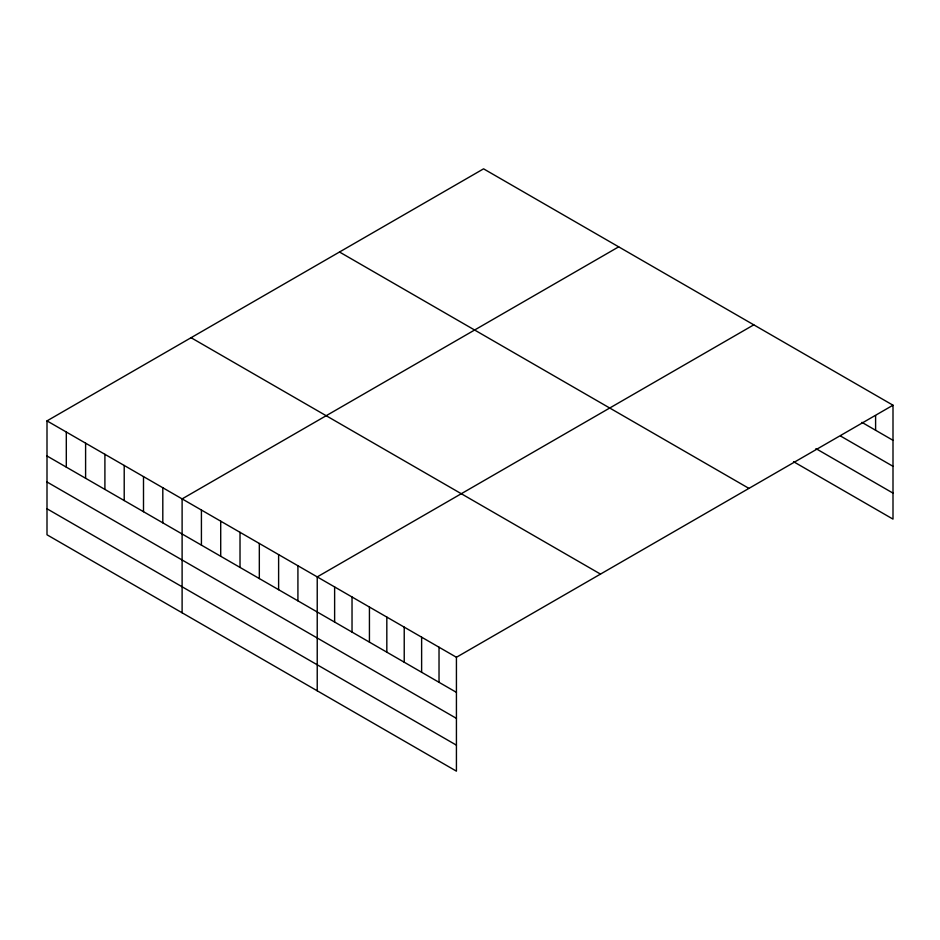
<?xml version="1.0" encoding="UTF-8"?>
<svg xmlns="http://www.w3.org/2000/svg" width="940" height="940" viewBox="0 0 940 940"><rect width="100%" height="100%" fill="white"/><g stroke="black" fill="none" stroke-linecap="round" stroke-linejoin="round"><path stroke-width="1.41" d="M893 405.211L456.429 657.272L456.429 771.164L47 534.789L47 420.885L483.571 168.836L893 405.211L893 519.115L793.572 461.704M618.684 246.844L182.113 498.893L182.113 612.786M753.798 324.84L317.227 576.902L317.227 690.794M861.933 422.365L893 440.308M840.795 436.172L893 466.311M815.943 448.615L893 493.112M339.505 252.014L748.933 488.389M191.067 337.707L600.495 574.093M47 420.885L456.429 657.272M47 455.982L456.429 692.357M47 481.985L456.429 718.371M47 508.775L456.429 745.161M875.598 415.645L875.598 430.262M439.027 647.225L439.027 682.311M421.625 637.179L421.625 672.264M404.224 627.133L404.224 662.218M386.822 617.087L386.822 652.172M369.432 607.04L369.432 642.126M352.03 596.994L352.03 632.08M334.628 586.948L334.628 622.033M297.921 565.751L297.921 600.848M278.616 554.612L278.616 589.697M259.322 543.461L259.322 578.558M240.017 532.322L240.017 567.419M220.712 521.183L220.712 556.269M201.418 510.032L201.418 545.13M162.808 487.743L162.808 522.84M143.503 476.603L143.503 511.701M124.209 465.453L124.209 500.55M104.904 454.314L104.904 489.411M85.599 443.175L85.599 478.26M66.305 432.024L66.305 467.121"/></g></svg>
